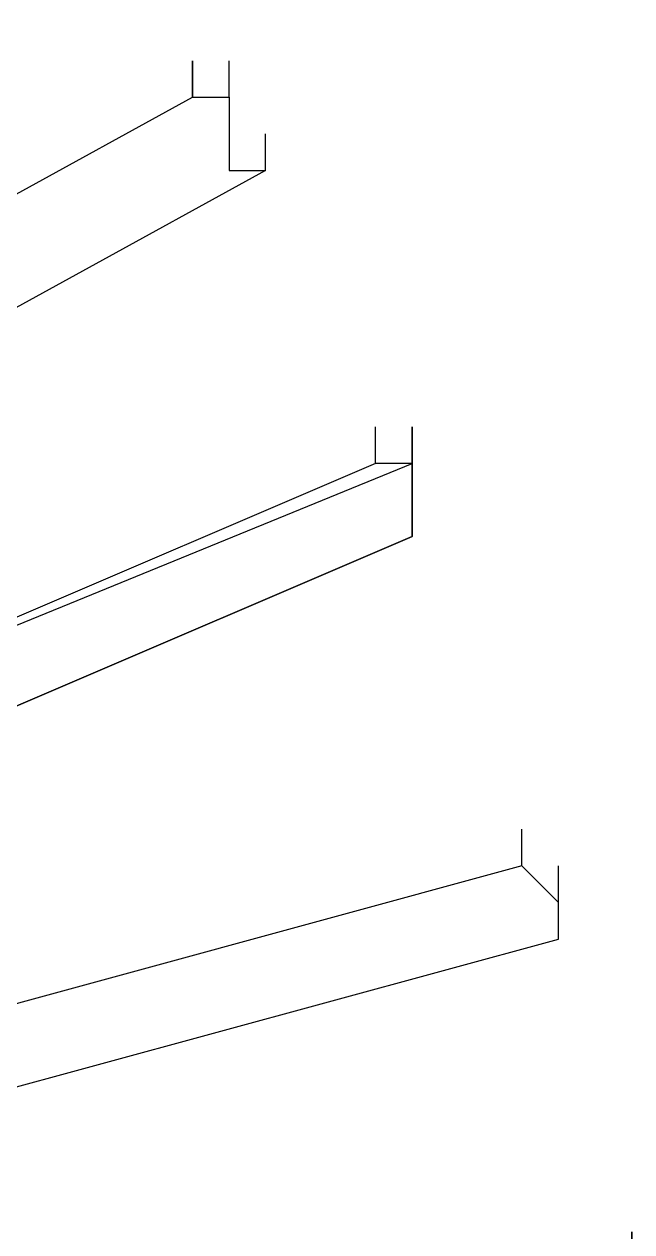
# Model space of a CAD drawing. Header units: inches. Extents: x 3324238 to 135265466, y -1036581 to 20094598.
# Drawn here: x 3353735.276 to 3353736.613, y -519024.702 to -519022.043 of the extents above; entities that cross this region are included whole.
import ezdxf

# ---------------------------------------------------------------- set-up
doc = ezdxf.new("R2010")
doc.units = ezdxf.units.IN
doc.header["$MEASUREMENT"] = 0
doc.layers.add('PDF_Geometry', color=7, linetype='Continuous')

msp = doc.modelspace()

# ---------------------------------------------------------------- linework, layer by layer
at = {"layer": 'PDF_Geometry', "color": 32, "lineweight": 13, "true_color": 0xdd6e00}
msp.add_lwpolyline([(3353740.2386, -519026.0718, 1.00015), (3353717.3563, -519026.0718), (3353717.3563, -519077.0734)], format="xyb", dxfattribs=at)
at = {"layer": 'PDF_Geometry', "lineweight": 25}
for points in [[(3353735.646, -519022.1238), (3353735.646, -519022.2043)], [(3353736.1294, -519023.0906), (3353736.1294, -519023.1712)], [(3353736.1294, -519023.0906), (3353736.1294, -519023.1712)], [(3353736.1294, -519023.0906), (3353736.1294, -519023.1712)]]:
    msp.add_lwpolyline(points, close=True, dxfattribs=at)
for points in [[(3353735.7266, -519022.2043), (3353735.7266, -519022.1238)], [(3353734.1957, -519023.2518), (3353734.1957, -519023.3324), (3353734.1152, -519023.3324), (3353734.0346, -519023.3324), (3353734.0346, -519023.4129), (3353734.0346, -519023.3324), (3353734.0346, -519023.2518), (3353734.0346, -519023.1712), (3353734.0346, -519023.0906), (3353734.0346, -519023.1712), (3353734.0346, -519023.0906), (3353735.646, -519022.2043), (3353735.7266, -519022.2043), (3353735.7266, -519022.2849), (3353735.7266, -519022.3655), (3353735.8071, -519022.3655), (3353735.8071, -519022.2849)], [(3353735.8071, -519022.3655), (3353734.1957, -519023.2518), (3353734.1151, -519023.3323)], [(3353734.2763, -519024.138), (3353734.2763, -519024.2186), (3353734.2763, -519024.1381), (3353734.2763, -519024.0575), (3353734.2763, -519023.9769), (3353734.2763, -519023.8964), (3353734.2763, -519023.8158), (3353734.2763, -519023.8964), (3353734.2763, -519023.8158), (3353734.2763, -519023.7352), (3353734.3569, -519023.7352), (3353736.1294, -519023.0101), (3353736.1294, -519022.9295), (3353736.1294, -519023.0101), (3353736.0489, -519023.0101), (3353736.0489, -519022.9295)], [(3353736.1294, -519023.0101), (3353736.1294, -519022.9295)], [(3353736.0489, -519023.0101), (3353734.3569, -519023.7352), (3353734.3569, -519023.8158), (3353734.3569, -519023.7352), (3353734.3569, -519023.6546), (3353734.3569, -519023.7352), (3353734.3569, -519023.8158), (3353734.3569, -519023.8964), (3353734.3569, -519023.8158), (3353734.3569, -519023.8964), (3353734.3569, -519023.8158), (3353734.3569, -519023.8964), (3353734.3569, -519023.8158), (3353734.3569, -519023.8964), (3353734.3569, -519023.8158), (3353734.3569, -519023.8964), (3353734.3569, -519023.8158), (3353734.3569, -519023.8964), (3353734.3569, -519023.8158)], [(3353734.4374, -519023.8964), (3353736.1294, -519023.1712), (3353736.1294, -519023.0906), (3353736.1294, -519023.0101), (3353736.1294, -519023.0906), (3353736.1294, -519023.0101)], [(3353736.1294, -519023.1712), (3353736.1294, -519023.0906)], [(3353736.1294, -519023.1712), (3353734.4374, -519023.8963), (3353734.4374, -519023.8158)], [(3353736.3711, -519023.8964), (3353734.5986, -519024.3798), (3353734.518, -519024.3798), (3353734.4374, -519024.3798), (3353734.518, -519024.2992), (3353734.518, -519024.3798), (3353734.518, -519024.4604), (3353734.5986, -519024.4604), (3353734.5986, -519024.5409), (3353734.6792, -519024.5409), (3353736.4517, -519024.0575), (3353736.4517, -519023.9769), (3353736.3711, -519023.8964), (3353736.3711, -519023.8158)], [(3353736.3711, -519023.8963), (3353736.3711, -519023.8158)], [(3353736.4517, -519024.0575), (3353736.4517, -519023.9769), (3353736.4517, -519023.8964)], [(3353736.6129, -519024.702), (3353736.6129, -519024.7826), (3353736.6129, -519024.7021), (3353736.6129, -519024.7826)], [(3353736.6129, -519024.7826), (3353736.6129, -519024.7021)]]:
    msp.add_lwpolyline(points, dxfattribs=at)
at = {"layer": 'PDF_Geometry', "color": 32, "lineweight": 13, "true_color": 0xdd6e00}
msp.add_arc((3353728.7974, -519026.0638), 11.9246, 359.96181, 180.03819, dxfattribs=at)

doc.saveas('drawing.dxf')
